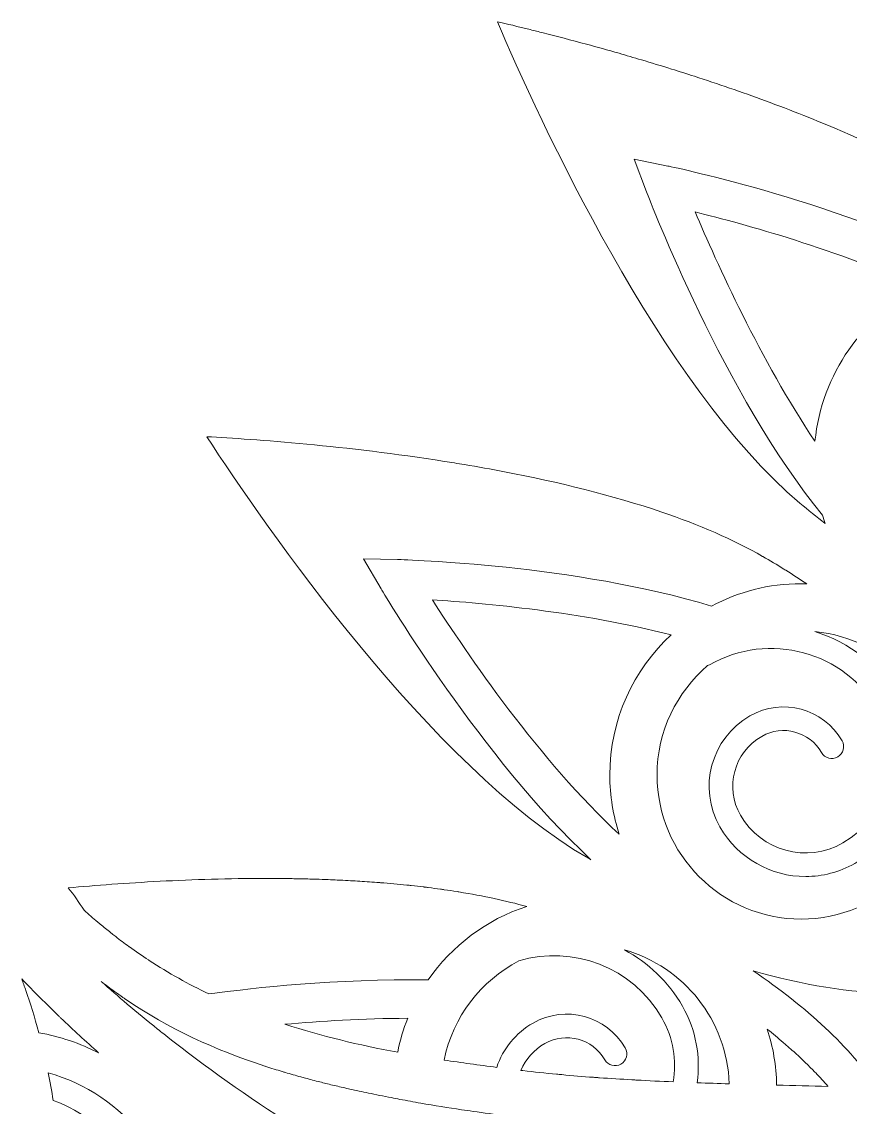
# Model space of a CAD drawing. Header units: millimetres. Extents: x -416 to 1516, y -417 to 43.
# Drawn here: x 28.11 to 63.17, y -68.79 to -22.86 of the extents above; entities that cross this region are included whole.
import ezdxf

# ---------------------------------------------------------------- set-up
doc = ezdxf.new("R2010")
doc.units = ezdxf.units.MM
doc.header["$MEASUREMENT"] = 0
doc.layers.add('Layer 4', color=7, linetype='Continuous')

msp = doc.modelspace()

# ---------------------------------------------------------------- linework, layer by layer
at = {"layer": 'Layer 4', "lineweight": 0}
for points, knots in [([(48.24, -22.857), (48.639, -22.95), (49.108, -23.061), (49.634, -23.192), (49.809, -23.235), (49.991, -23.28), (50.179, -23.328), (50.742, -23.471), (51.359, -23.632), (52.018, -23.811), (52.458, -23.931), (52.916, -24.059), (53.389, -24.195), (53.697, -24.283), (54.013, -24.376), (54.332, -24.471), (54.751, -24.595), (55.176, -24.724), (55.611, -24.86), (55.93, -24.959), (56.254, -25.063), (56.579, -25.168), (57.56, -25.487), (58.568, -25.831), (59.582, -26.204), (60.122, -26.402), (60.664, -26.609), (61.204, -26.823), (64.712, -28.212), (68.135, -29.923), (70.525, -31.928), (70.525, -31.928), (70.526, -31.929), (70.527, -31.93), (70.889, -32.233), (71.241, -32.542), (71.584, -32.854), (71.588, -32.857), (71.592, -32.861), (71.596, -32.864), (71.938, -33.176), (72.271, -33.491), (72.595, -33.809), (72.595, -33.809), (72.595, -33.809), (72.595, -33.809), (71.707, -33.473), (70.745, -33.287), (69.74, -33.287), (69.289, -33.287), (68.847, -33.326), (68.415, -33.397), (62.954, -30.547), (55.822, -29.04), (55.448, -28.963), (55.448, -28.963), (54.03, -28.669), (54.03, -28.669), (54.03, -28.669), (54.557, -30.06), (54.557, -30.06), (54.708, -30.459), (57.849, -38.676), (62.003, -43.742), (62.038, -43.857), (62.069, -43.973), (62.109, -44.086), (61.751, -43.807), (61.395, -43.523), (61.043, -43.227), (55.162, -38.292), (49.952, -26.878), (48.24, -22.857)], [0, 0, 0, 0, 1, 1, 1, 2, 2, 2, 3, 3, 3, 4, 4, 4, 5, 5, 5, 6, 6, 6, 7, 7, 7, 8, 8, 8, 9, 9, 9, 10, 10, 10, 11, 11, 11, 12, 12, 12, 13, 13, 13, 14, 14, 14, 15, 15, 15, 16, 16, 16, 17, 17, 17, 18, 18, 18, 19, 19, 19, 20, 20, 20, 21, 21, 21, 22, 22, 22, 23, 23, 23, 24, 24, 24, 24]), ([(61.68, -40.612), (59.383, -37.185), (57.514, -33.05), (56.613, -30.907), (58.699, -31.424), (62.646, -32.516), (66.177, -34.115), (63.713, -35.328), (61.952, -37.756), (61.68, -40.612)], [0, 0, 0, 0, 1, 1, 1, 2, 2, 2, 3, 3, 3, 3]), ([(35.944, -40.418), (37.989, -40.527), (41.823, -40.802), (46.005, -41.46), (46.284, -41.504), (46.564, -41.549), (46.846, -41.597), (47.409, -41.691), (47.976, -41.793), (48.544, -41.902), (50.818, -42.339), (53.109, -42.896), (55.197, -43.608), (56.764, -44.142), (58.217, -44.762), (59.464, -45.482), (59.466, -45.483), (59.467, -45.484), (59.468, -45.484), (59.772, -45.66), (60.07, -45.839), (60.365, -46.021), (60.392, -46.038), (60.419, -46.055), (60.446, -46.071), (60.747, -46.259), (61.044, -46.449), (61.336, -46.642), (61.256, -46.639), (61.176, -46.636), (61.095, -46.636), (59.724, -46.636), (58.432, -46.98), (57.299, -47.584), (51.483, -45.823), (44.392, -45.625), (44.015, -45.615), (44.015, -45.615), (42.57, -45.58), (42.57, -45.58), (42.57, -45.58), (43.323, -46.856), (43.323, -46.856), (43.527, -47.204), (47.564, -53.996), (52.197, -58.315), (52.162, -58.295), (52.126, -58.276), (52.09, -58.256), (45.44, -54.417), (38.329, -44.08), (35.944, -40.418)], [0, 0, 0, 0, 1, 1, 1, 2, 2, 2, 3, 3, 3, 4, 4, 4, 5, 5, 5, 6, 6, 6, 7, 7, 7, 8, 8, 8, 9, 9, 9, 10, 10, 10, 11, 11, 11, 12, 12, 12, 13, 13, 13, 14, 14, 14, 15, 15, 15, 16, 16, 16, 17, 17, 17, 17]), ([(53.4, -57.241), (50.059, -54.168), (46.923, -49.561), (45.489, -47.321), (47.658, -47.458), (51.806, -47.832), (55.592, -48.801), (53.998, -50.281), (52.998, -52.392), (52.998, -54.733), (52.998, -55.609), (53.141, -56.451), (53.4, -57.241)], [0, 0, 0, 0, 1, 1, 1, 2, 2, 2, 3, 3, 3, 4, 4, 4, 4]), ([(62.825, -53.284), (62.041, -51.919), (60.294, -51.446), (58.928, -52.229), (57.281, -53.174), (56.71, -55.282), (57.655, -56.929), (58.426, -58.274), (59.837, -59.028), (61.287, -59.028), (61.992, -59.028), (62.705, -58.85), (63.359, -58.474), (65.798, -57.075), (66.644, -53.953), (65.245, -51.514), (64.428, -50.091), (63.13, -49.116), (61.674, -48.665), (64.765, -48.958), (67.193, -51.567), (67.193, -54.733), (67.193, -58.095), (64.457, -60.831), (61.095, -60.831), (57.733, -60.831), (54.998, -58.095), (54.998, -54.733), (54.998, -52.882), (55.83, -51.224), (57.136, -50.105), (57.162, -50.096), (57.188, -50.085), (57.213, -50.071), (59.723, -48.631), (62.937, -49.501), (64.377, -52.012), (65.502, -53.972), (64.822, -56.482), (62.862, -57.607), (61.341, -58.479), (59.394, -57.952), (58.522, -56.431), (57.852, -55.263), (58.257, -53.767), (59.425, -53.096), (60.313, -52.587), (61.448, -52.895), (61.957, -53.782), (62.095, -54.022), (62.4, -54.104), (62.64, -53.967), (62.879, -53.829), (62.962, -53.524), (62.825, -53.284)], [0, 0, 0, 0, 1, 1, 1, 2, 2, 2, 3, 3, 3, 4, 4, 4, 5, 5, 5, 6, 6, 6, 7, 7, 7, 8, 8, 8, 9, 9, 9, 10, 10, 10, 11, 11, 11, 12, 12, 12, 13, 13, 13, 14, 14, 14, 15, 15, 15, 16, 16, 16, 17, 17, 17, 18, 18, 18, 18]), ([(31.927, -59.358), (32.577, -59.31), (33.259, -59.267), (33.964, -59.23), (35.374, -59.156), (36.88, -59.109), (38.417, -59.109), (38.421, -59.109), (38.426, -59.109), (38.43, -59.109), (38.735, -59.109), (39.035, -59.111), (39.333, -59.115), (39.432, -59.116), (39.529, -59.118), (39.628, -59.12), (39.723, -59.121), (39.818, -59.123), (39.913, -59.125), (40.016, -59.127), (40.119, -59.129), (40.22, -59.132), (40.341, -59.135), (40.459, -59.138), (40.578, -59.142), (40.748, -59.147), (40.917, -59.153), (41.085, -59.16), (41.212, -59.165), (41.34, -59.17), (41.466, -59.176), (41.619, -59.183), (41.771, -59.19), (41.923, -59.198), (42.055, -59.206), (42.188, -59.212), (42.319, -59.22), (42.455, -59.229), (42.59, -59.238), (42.724, -59.247), (42.864, -59.257), (43.004, -59.266), (43.142, -59.276), (43.179, -59.279), (43.215, -59.282), (43.252, -59.285), (43.264, -59.286), (43.276, -59.287), (43.289, -59.288), (43.671, -59.319), (44.044, -59.353), (44.41, -59.391), (44.472, -59.397), (44.535, -59.403), (44.597, -59.41), (44.774, -59.429), (44.948, -59.449), (45.121, -59.47), (45.133, -59.472), (45.146, -59.473), (45.158, -59.475), (45.21, -59.481), (45.263, -59.487), (45.315, -59.494), (45.491, -59.516), (45.665, -59.539), (45.838, -59.563), (45.89, -59.571), (45.942, -59.578), (45.994, -59.585), (46.177, -59.612), (46.358, -59.639), (46.536, -59.667), (46.562, -59.671), (46.588, -59.676), (46.614, -59.68), (47.649, -59.848), (48.606, -60.053), (49.481, -60.294), (49.481, -60.295), (49.482, -60.295), (49.483, -60.295), (47.773, -60.847), (46.313, -61.955), (45.311, -63.404), (45.07, -63.399), (44.831, -63.394), (44.582, -63.394), (40.748, -63.394), (37.272, -63.824), (36.031, -63.997), (35.171, -63.583), (34.33, -63.114), (33.508, -62.579), (33.498, -62.572), (33.488, -62.566), (33.479, -62.56), (33.208, -62.383), (32.939, -62.199), (32.673, -62.007), (32.663, -62.001), (32.654, -61.994), (32.645, -61.987), (32.458, -61.852), (32.272, -61.712), (32.088, -61.57), (32.036, -61.53), (31.985, -61.489), (31.933, -61.449), (31.784, -61.332), (31.636, -61.212), (31.489, -61.089), (31.476, -61.079), (31.464, -61.069), (31.451, -61.058), (31.41, -61.024), (31.368, -60.99), (31.327, -60.955), (31.134, -60.792), (30.941, -60.625), (30.751, -60.452), (30.537, -60.124), (30.317, -59.804), (30.079, -59.508), (30.658, -59.456), (31.277, -59.405), (31.927, -59.358)], [0, 0, 0, 0, 1, 1, 1, 2, 2, 2, 3, 3, 3, 4, 4, 4, 5, 5, 5, 6, 6, 6, 7, 7, 7, 8, 8, 8, 9, 9, 9, 10, 10, 10, 11, 11, 11, 12, 12, 12, 13, 13, 13, 14, 14, 14, 15, 15, 15, 16, 16, 16, 17, 17, 17, 18, 18, 18, 19, 19, 19, 20, 20, 20, 21, 21, 21, 22, 22, 22, 23, 23, 23, 24, 24, 24, 25, 25, 25, 26, 26, 26, 27, 27, 27, 28, 28, 28, 29, 29, 29, 30, 30, 30, 31, 31, 31, 32, 32, 32, 33, 33, 33, 34, 34, 34, 35, 35, 35, 36, 36, 36, 37, 37, 37, 38, 38, 38, 39, 39, 39, 40, 40, 40, 41, 41, 41, 42, 42, 42, 42]), ([(55.203, -65.009), (55.692, -65.861), (55.832, -66.815), (55.681, -67.716), (55.162, -67.694), (54.643, -67.669), (54.124, -67.641), (54.115, -67.64), (54.105, -67.64), (54.095, -67.639), (54.04, -67.636), (53.986, -67.632), (53.931, -67.629), (53.474, -67.604), (53.017, -67.575), (52.561, -67.542), (52.537, -67.54), (52.512, -67.538), (52.488, -67.537), (52.428, -67.532), (52.369, -67.528), (52.31, -67.524), (51.86, -67.49), (51.412, -67.453), (50.964, -67.412), (50.961, -67.412), (50.958, -67.411), (50.955, -67.411), (50.885, -67.405), (50.815, -67.399), (50.745, -67.392), (50.269, -67.347), (49.795, -67.297), (49.322, -67.241), (49.308, -67.24), (49.293, -67.238), (49.278, -67.236), (49.263, -67.235), (49.248, -67.233), (49.233, -67.231), (49.441, -66.755), (49.792, -66.357), (50.251, -66.094), (51.139, -65.585), (52.274, -65.892), (52.783, -66.78), (52.921, -67.019), (53.226, -67.101), (53.466, -66.964), (53.705, -66.827), (53.788, -66.521), (53.651, -66.282), (52.868, -64.917), (51.12, -64.444), (49.754, -65.226), (49.02, -65.647), (48.481, -66.31), (48.211, -67.104), (47.462, -67.007), (46.719, -66.906), (45.987, -66.794), (46.354, -64.967), (47.543, -63.438), (49.147, -62.597), (51.429, -61.914), (53.968, -62.856), (55.203, -65.009)], [0, 0, 0, 0, 1, 1, 1, 2, 2, 2, 3, 3, 3, 4, 4, 4, 5, 5, 5, 6, 6, 6, 7, 7, 7, 8, 8, 8, 9, 9, 9, 10, 10, 10, 11, 11, 11, 12, 12, 12, 13, 13, 13, 14, 14, 14, 15, 15, 15, 16, 16, 16, 17, 17, 17, 18, 18, 18, 19, 19, 19, 20, 20, 20, 21, 21, 21, 22, 22, 22, 22]), ([(58.051, -67.798), (57.599, -67.785), (57.146, -67.77), (56.692, -67.754), (56.846, -66.671), (56.656, -65.532), (56.071, -64.512), (55.472, -63.468), (54.612, -62.668), (53.624, -62.135), (56.117, -62.843), (57.963, -65.101), (58.051, -67.798)], [0, 0, 0, 0, 1, 1, 1, 2, 2, 2, 3, 3, 3, 4, 4, 4, 4]), ([(29.689, -64.936), (29.717, -64.963), (29.746, -64.989), (29.774, -65.016), (30.295, -65.516), (30.825, -66.005), (31.363, -66.486), (31.363, -66.486), (31.363, -66.486), (31.363, -66.486), (30.579, -66.086), (29.73, -65.797), (28.836, -65.637), (28.657, -64.975), (28.469, -64.379), (28.288, -63.856), (28.228, -63.682), (28.169, -63.516), (28.111, -63.359), (28.626, -63.895), (29.154, -64.419), (29.689, -64.936)], [0, 0, 0, 0, 1, 1, 1, 2, 2, 2, 3, 3, 3, 4, 4, 4, 5, 5, 5, 6, 6, 6, 7, 7, 7, 7]), ([(59.061, -63.019), (61.164, -63.622), (63.187, -63.958), (64.998, -63.958), (64.998, -63.958), (64.998, -63.958), (64.998, -63.958), (65.769, -63.958), (66.488, -63.895), (67.156, -63.777), (66.455, -65.165), (65.781, -66.569), (65.153, -67.998), (64.88, -67.988), (64.608, -67.979), (64.336, -67.97), (63.155, -66.262), (61.354, -64.563), (59.061, -63.019)], [0, 0, 0, 0, 1, 1, 1, 2, 2, 2, 3, 3, 3, 4, 4, 4, 5, 5, 5, 6, 6, 6, 6]), ([(39.269, -67.32), (39.486, -67.384), (39.703, -67.446), (39.922, -67.507), (39.987, -67.525), (40.053, -67.542), (40.118, -67.56), (40.321, -67.615), (40.525, -67.668), (40.729, -67.72), (40.814, -67.741), (40.899, -67.762), (40.983, -67.783), (41.173, -67.83), (41.363, -67.876), (41.555, -67.921), (41.659, -67.945), (41.764, -67.968), (41.869, -67.992), (42.044, -68.032), (42.22, -68.071), (42.397, -68.109), (42.525, -68.137), (42.653, -68.163), (42.782, -68.19), (42.938, -68.223), (43.094, -68.256), (43.251, -68.287), (43.418, -68.321), (43.586, -68.353), (43.754, -68.385), (43.876, -68.409), (43.997, -68.433), (44.118, -68.456), (44.411, -68.511), (44.705, -68.564), (45, -68.617), (45.582, -68.72), (46.155, -68.81), (46.724, -68.895), (46.888, -68.919), (47.052, -68.943), (47.215, -68.966), (47.668, -69.029), (48.119, -69.088), (48.566, -69.142), (48.688, -69.157), (48.812, -69.173), (48.934, -69.187), (49.443, -69.246), (49.949, -69.297), (50.453, -69.344), (50.693, -69.366), (50.934, -69.387), (51.173, -69.407), (51.453, -69.431), (51.733, -69.453), (52.013, -69.474), (53.143, -69.558), (54.273, -69.623), (55.409, -69.675), (55.44, -69.677), (55.472, -69.678), (55.503, -69.68), (55.504, -69.68), (55.505, -69.68), (55.506, -69.68), (55.969, -69.701), (56.435, -69.721), (56.903, -69.739), (56.904, -69.739), (56.904, -69.739), (56.905, -69.739), (57.004, -69.743), (57.105, -69.746), (57.204, -69.75), (57.206, -69.75), (57.208, -69.75), (57.21, -69.75), (58.161, -69.786), (59.12, -69.819), (60.102, -69.852), (60.102, -69.852), (60.103, -69.852), (60.104, -69.852), (63.55, -69.968), (66.392, -69.88), (70.025, -70.199), (70.326, -70.225), (70.628, -70.253), (70.931, -70.28), (71.023, -70.289), (71.115, -70.297), (71.208, -70.305), (71.336, -70.317), (71.465, -70.33), (71.593, -70.342), (71.863, -70.367), (72.133, -70.393), (72.404, -70.42), (72.567, -70.437), (72.731, -70.453), (72.896, -70.471), (73.135, -70.495), (73.375, -70.521), (73.615, -70.548), (73.792, -70.567), (73.969, -70.587), (74.146, -70.607), (74.385, -70.635), (74.623, -70.664), (74.861, -70.694), (75.033, -70.715), (75.204, -70.735), (75.375, -70.758), (75.479, -70.771), (75.583, -70.787), (75.687, -70.801), (75.959, -70.837), (76.231, -70.874), (76.502, -70.914), (76.691, -70.941), (76.879, -70.972), (77.068, -71.002), (77.277, -71.034), (77.485, -71.067), (77.693, -71.101), (77.902, -71.136), (78.11, -71.174), (78.319, -71.211), (78.507, -71.245), (78.695, -71.279), (78.883, -71.315), (79.099, -71.356), (79.314, -71.398), (79.53, -71.442), (79.708, -71.479), (79.886, -71.517), (80.064, -71.556), (80.284, -71.604), (80.505, -71.651), (80.725, -71.703), (80.874, -71.738), (81.023, -71.776), (81.172, -71.813), (81.187, -71.816), (81.203, -71.82), (81.218, -71.824), (81.637, -71.927), (82.053, -72.037), (82.468, -72.155), (82.536, -72.174), (82.604, -72.194), (82.672, -72.213), (82.763, -72.239), (82.855, -72.263), (82.946, -72.29), (83.165, -72.355), (83.382, -72.426), (83.599, -72.495), (83.766, -72.549), (83.933, -72.602), (84.099, -72.658), (84.314, -72.731), (84.528, -72.806), (84.742, -72.884), (84.861, -72.927), (84.979, -72.972), (85.098, -73.017), (85.145, -73.034), (85.192, -73.051), (85.239, -73.069), (85.45, -73.15), (85.662, -73.232), (85.872, -73.318), (86.039, -73.386), (86.204, -73.459), (86.369, -73.53), (86.575, -73.619), (86.782, -73.706), (86.986, -73.8), (86.986, -73.8), (86.987, -73.801), (86.988, -73.801), (87.308, -73.949), (87.626, -74.104), (87.941, -74.266), (88.081, -74.337), (88.219, -74.412), (88.357, -74.486), (88.588, -74.61), (88.818, -74.737), (89.046, -74.868), (89.165, -74.937), (89.284, -75.005), (89.402, -75.076), (89.744, -75.282), (90.084, -75.493), (90.418, -75.717), (90.419, -75.717), (90.419, -75.718), (90.42, -75.718), (96.062, -79.507), (98.304, -86.137), (98.819, -92.359), (98.972, -94.216), (98.776, -95.829), (98.354, -97.31), (97.91, -96.517), (97.455, -95.735), (96.982, -94.967), (96.373, -93.994), (95.741, -93.048), (95.059, -92.094), (94.926, -91.909), (94.785, -91.729), (94.649, -91.546), (94.44, -91.264), (94.235, -90.979), (94.019, -90.703), (93.667, -90.251), (93.305, -89.808), (92.935, -89.373), (92.931, -89.368), (92.928, -89.363), (92.924, -89.359), (92.175, -88.479), (91.39, -87.632), (90.572, -86.821), (90.572, -86.821), (90.572, -86.821), (90.572, -86.821), (90.169, -86.421), (89.757, -86.03), (89.338, -85.648), (89.337, -85.647), (89.336, -85.646), (89.335, -85.645), (88.068, -84.491), (86.731, -83.42), (85.334, -82.441), (85.304, -82.419), (85.275, -82.397), (85.245, -82.376), (84.304, -81.717), (83.33, -81.107), (82.34, -80.533), (81.344, -79.966), (80.321, -79.454), (79.286, -78.977), (77.211, -78.033), (75.052, -77.294), (72.853, -76.799), (72.853, -76.799), (72.853, -76.799), (72.853, -76.799), (72.853, -76.799), (72.853, -76.799), (72.853, -76.799), (72.853, -76.799), (72.792, -76.985), (72.792, -76.985), (74.846, -77.884), (76.812, -78.929), (78.676, -80.11), (79.608, -80.701), (80.514, -81.325), (81.39, -81.987), (82.27, -82.64), (83.126, -83.323), (83.945, -84.047), (84.33, -84.384), (84.707, -84.728), (85.079, -85.077), (85.207, -85.197), (85.331, -85.32), (85.457, -85.441), (85.697, -85.672), (85.936, -85.903), (86.171, -86.139), (86.322, -86.291), (86.471, -86.446), (86.62, -86.6), (86.822, -86.809), (87.022, -87.02), (87.22, -87.232), (87.379, -87.404), (87.537, -87.577), (87.693, -87.751), (87.872, -87.95), (88.049, -88.151), (88.224, -88.353), (88.387, -88.541), (88.549, -88.729), (88.709, -88.92), (88.869, -89.111), (89.025, -89.304), (89.182, -89.498), (89.346, -89.701), (89.512, -89.904), (89.673, -90.11), (89.812, -90.288), (89.947, -90.47), (90.083, -90.651), (90.515, -91.222), (90.935, -91.8), (91.338, -92.39), (91.437, -92.535), (91.534, -92.682), (91.631, -92.828), (91.87, -93.187), (92.107, -93.547), (92.335, -93.912), (92.336, -93.913), (92.336, -93.914), (92.337, -93.915), (92.9, -94.821), (93.44, -95.783), (93.968, -96.738), (94.498, -97.691), (95.004, -98.653), (95.474, -99.625), (95.693, -100.071), (95.9, -100.521), (96.101, -100.973), (96.101, -100.973), (95.867, -100.559), (95.867, -100.559), (95.867, -100.559), (94.888, -99.052), (94.888, -99.052), (93.524, -97.077), (91.947, -95.239), (90.175, -93.595), (88.375, -91.971), (86.4, -90.583), (84.344, -89.417), (80.23, -87.062), (75.873, -85.486), (71.629, -83.941), (70.772, -83.632), (69.917, -83.321), (69.063, -83.009), (69.063, -83.005), (69.064, -83.002), (69.065, -82.998), (69.039, -82.993), (69.014, -82.987), (68.989, -82.982), (68.988, -82.982), (68.986, -82.981), (68.985, -82.981), (68.464, -82.791), (67.945, -82.599), (67.426, -82.408), (66.953, -82.234), (66.48, -82.06), (66.008, -81.884), (65.564, -81.72), (65.122, -81.554), (64.68, -81.388), (64.088, -81.166), (63.496, -80.941), (62.906, -80.716), (62.555, -80.582), (62.204, -80.449), (61.853, -80.313), (60.9, -79.946), (59.949, -79.575), (59.002, -79.197), (54.84, -77.538), (50.741, -75.75), (46.783, -73.708), (42.826, -71.665), (39.01, -69.368), (35.456, -66.72), (35.455, -66.719), (35.455, -66.719), (35.454, -66.718), (35.005, -66.383), (34.562, -66.039), (34.123, -65.691), (34.034, -65.621), (33.946, -65.55), (33.858, -65.48), (33.427, -65.133), (32.999, -64.783), (32.577, -64.425), (32.577, -64.424), (32.576, -64.424), (32.576, -64.424), (32.576, -64.424), (32.576, -64.424), (32.576, -64.424), (32.205, -64.109), (31.837, -63.791), (31.475, -63.467), (31.661, -63.614), (31.85, -63.754), (32.04, -63.892), (32.156, -63.977), (32.273, -64.06), (32.39, -64.142), (32.39, -64.142), (32.391, -64.142), (32.391, -64.142), (32.429, -64.169), (32.468, -64.194), (32.506, -64.221), (32.506, -64.221), (32.506, -64.221), (32.506, -64.221), (34.328, -65.47), (36.307, -66.366), (38.395, -67.048), (38.409, -67.053), (38.423, -67.058), (38.437, -67.062), (38.67, -67.138), (38.905, -67.211), (39.14, -67.282), (39.183, -67.294), (39.226, -67.307), (39.269, -67.32)], [0, 0, 0, 0, 1, 1, 1, 2, 2, 2, 3, 3, 3, 4, 4, 4, 5, 5, 5, 6, 6, 6, 7, 7, 7, 8, 8, 8, 9, 9, 9, 10, 10, 10, 11, 11, 11, 12, 12, 12, 13, 13, 13, 14, 14, 14, 15, 15, 15, 16, 16, 16, 17, 17, 17, 18, 18, 18, 19, 19, 19, 20, 20, 20, 21, 21, 21, 22, 22, 22, 23, 23, 23, 24, 24, 24, 25, 25, 25, 26, 26, 26, 27, 27, 27, 28, 28, 28, 29, 29, 29, 30, 30, 30, 31, 31, 31, 32, 32, 32, 33, 33, 33, 34, 34, 34, 35, 35, 35, 36, 36, 36, 37, 37, 37, 38, 38, 38, 39, 39, 39, 40, 40, 40, 41, 41, 41, 42, 42, 42, 43, 43, 43, 44, 44, 44, 45, 45, 45, 46, 46, 46, 47, 47, 47, 48, 48, 48, 49, 49, 49, 50, 50, 50, 51, 51, 51, 52, 52, 52, 53, 53, 53, 54, 54, 54, 55, 55, 55, 56, 56, 56, 57, 57, 57, 58, 58, 58, 59, 59, 59, 60, 60, 60, 61, 61, 61, 62, 62, 62, 63, 63, 63, 64, 64, 64, 65, 65, 65, 66, 66, 66, 67, 67, 67, 68, 68, 68, 69, 69, 69, 70, 70, 70, 71, 71, 71, 72, 72, 72, 73, 73, 73, 74, 74, 74, 75, 75, 75, 76, 76, 76, 77, 77, 77, 78, 78, 78, 79, 79, 79, 80, 80, 80, 81, 81, 81, 82, 82, 82, 83, 83, 83, 84, 84, 84, 85, 85, 85, 86, 86, 86, 87, 87, 87, 88, 88, 88, 89, 89, 89, 90, 90, 90, 91, 91, 91, 92, 92, 92, 93, 93, 93, 94, 94, 94, 95, 95, 95, 96, 96, 96, 97, 97, 97, 98, 98, 98, 99, 99, 99, 100, 100, 100, 101, 101, 101, 102, 102, 102, 103, 103, 103, 104, 104, 104, 105, 105, 105, 106, 106, 106, 107, 107, 107, 108, 108, 108, 109, 109, 109, 110, 110, 110, 111, 111, 111, 112, 112, 112, 113, 113, 113, 114, 114, 114, 115, 115, 115, 116, 116, 116, 117, 117, 117, 118, 118, 118, 119, 119, 119, 120, 120, 120, 121, 121, 121, 122, 122, 122, 123, 123, 123, 124, 124, 124, 125, 125, 125, 126, 126, 126, 127, 127, 127, 128, 128, 128, 129, 129, 129, 130, 130, 130, 131, 131, 131, 132, 132, 132, 133, 133, 133, 134, 134, 134, 135, 135, 135, 136, 136, 136, 137, 137, 137, 138, 138, 138, 139, 139, 139, 140, 140, 140, 141, 141, 141, 141]), ([(39.252, -65.279), (40.73, -65.147), (42.55, -65.032), (44.445, -65.027), (44.262, -65.487), (44.118, -65.966), (44.022, -66.464), (42.382, -66.159), (40.792, -65.779), (39.252, -65.279)], [0, 0, 0, 0, 1, 1, 1, 2, 2, 2, 3, 3, 3, 3]), ([(62.228, -67.907), (61.505, -67.887), (60.781, -67.869), (60.057, -67.851), (60.042, -67.029), (59.904, -66.237), (59.661, -65.491), (59.662, -65.492), (59.663, -65.493), (59.664, -65.494), (59.895, -65.676), (60.118, -65.861), (60.335, -66.046), (60.379, -66.083), (60.422, -66.122), (60.466, -66.159), (60.637, -66.308), (60.803, -66.457), (60.964, -66.607), (61.019, -66.658), (61.075, -66.709), (61.129, -66.761), (61.277, -66.902), (61.42, -67.044), (61.559, -67.186), (61.61, -67.237), (61.662, -67.289), (61.712, -67.341), (61.89, -67.528), (62.063, -67.715), (62.224, -67.903), (62.226, -67.904), (62.227, -67.906), (62.228, -67.907)], [0, 0, 0, 0, 1, 1, 1, 2, 2, 2, 3, 3, 3, 4, 4, 4, 5, 5, 5, 6, 6, 6, 7, 7, 7, 8, 8, 8, 9, 9, 9, 10, 10, 10, 11, 11, 11, 11]), ([(28.884, -82.021), (28.93, -81.65), (28.973, -81.28), (29.015, -80.909), (31.747, -80.128), (33.755, -77.613), (33.755, -74.634), (33.755, -71.813), (31.953, -69.415), (29.443, -68.504), (29.381, -68.1), (29.31, -67.711), (29.235, -67.336), (32.438, -68.219), (34.8, -71.153), (34.8, -74.634), (34.8, -78.241), (32.265, -81.261), (28.884, -82.021)], [0, 0, 0, 0, 1, 1, 1, 2, 2, 2, 3, 3, 3, 4, 4, 4, 5, 5, 5, 6, 6, 6, 6])]:
    msp.add_open_spline(points, degree=3, knots=knots, dxfattribs=at)

doc.saveas('drawing.dxf')
